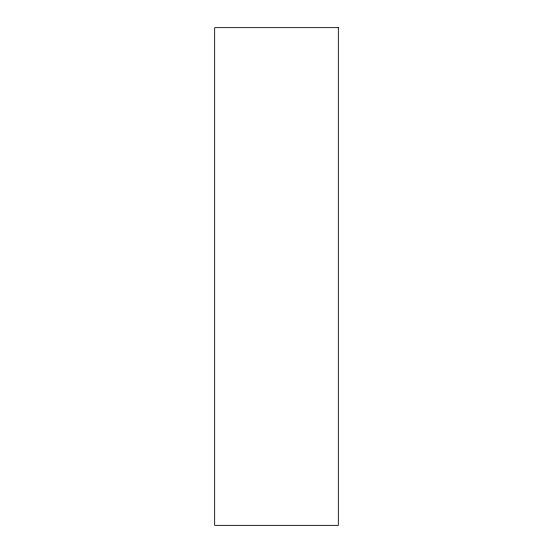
<?xml version="1.0" encoding="UTF-8"?>
<svg xmlns="http://www.w3.org/2000/svg" width="553" height="553" viewBox="0 0 553 553"><rect width="100%" height="100%" fill="white"/><g stroke="black" fill="none" stroke-linecap="round" stroke-linejoin="round"><path stroke-width="0.83" d="M338.332 27.65L214.668 27.65L214.668 525.35L338.332 525.35L338.332 27.65"/></g></svg>
